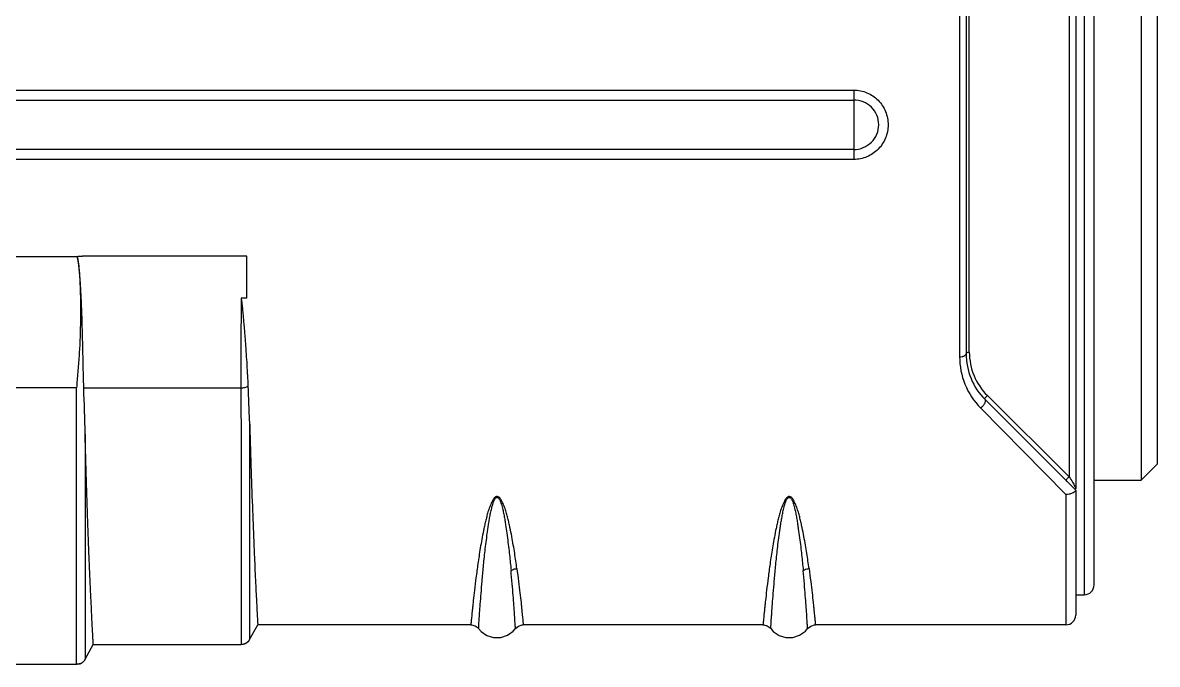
# Model space of a CAD drawing. Header units: millimetres. Extents: x 4086 to 8300, y 123 to 1549.
# Drawn here: x 7366.65 to 7394.61, y 819.48 to 835.28 of the extents above; entities that cross this region are included whole.
import ezdxf

# ---------------------------------------------------------------- set-up
doc = ezdxf.new("R2010")
doc.units = ezdxf.units.MM
doc.layers.add('端子', color=102, linetype='Continuous')

msp = doc.modelspace()

# ---------------------------------------------------------------- linework, layer by layer
at = {"layer": '端子', "color": 0, "linetype": 'Continuous'}
for p, q in [((7392.601, 845.302), (7392.601, 823.795)), ((7392.812, 843.461), (7392.812, 821.19)), ((7393.052, 821.43), (7393.052, 843.221)), ((7392.441, 841.466), (7392.441, 824.093)), ((7394.212, 841.529), (7394.212, 824.009)), ((7394.612, 841.129), (7394.612, 824.409)), ((7389.739, 838.486), (7389.739, 827.053)), ((7389.899, 838.412), (7389.899, 827.127)), ((7389.979, 827.165), (7389.979, 838.374)), ((7366.011, 833.623), (7387.131, 833.623)), ((7387.131, 833.623), (7387.131, 831.914)), ((7366.011, 833.378), (7387.131, 833.378)), ((7387.131, 832.159), (7366.011, 832.159)), ((7387.131, 831.914), (7366.011, 831.914)), ((7364.113, 829.526), (7367.979, 829.526)), ((7372.173, 829.527), (7368.12, 829.527)), ((7372.173, 828.495), (7372.173, 829.527)), ((7367.979, 826.285), (7364.152, 826.285)), ((7367.979, 819.476), (7367.979, 826.285)), ((7368.156, 826.285), (7372.027, 826.285)), ((7390.424, 826.097), (7392.441, 824.093)), ((7392.361, 823.657), (7390.255, 825.792)), ((7390.368, 825.996), (7392.601, 823.762)), ((7368.189, 825.147), (7368.189, 819.6)), ((7394.612, 824.409), (7394.212, 824.009)), ((7392.601, 823.762), (7392.601, 820.689)), ((7393.052, 824.009), (7394.212, 824.009)), ((7392.361, 823.657), (7392.361, 820.449)), ((7392.601, 821.19), (7392.812, 821.19)), ((7372.241, 820.086), (7372.443, 820.449)), ((7377.694, 820.449), (7372.443, 820.449)), ((7384.894, 820.449), (7378.984, 820.449)), ((7392.361, 820.449), (7386.184, 820.449)), ((7368.189, 819.6), (7368.39, 819.962)), ((7368.39, 819.962), (7372.032, 819.962)), ((7372.032, 819.962), (7372.113, 819.977)), ((7372.113, 819.977), (7372.174, 820.01)), ((7372.174, 820.01), (7372.221, 820.055)), ((7372.221, 820.055), (7372.241, 820.086)), ((7368.123, 819.524), (7368.169, 819.569)), ((7368.169, 819.569), (7368.189, 819.6)), ((7364.385, 819.476), (7367.979, 819.476)), ((7367.979, 819.476), (7367.99, 819.476)), ((7367.99, 819.476), (7368.062, 819.491)), ((7368.062, 819.491), (7368.123, 819.524))]:
    msp.add_line(p, q, dxfattribs=at)
for points in [[(7377.694, 820.449), (7377.711, 820.448), (7377.798, 820.425), (7377.871, 820.371), (7377.885, 820.354)], [(7378.794, 820.355), (7378.869, 820.419), (7378.962, 820.448), (7378.984, 820.449)], [(7384.894, 820.449), (7384.911, 820.448), (7384.998, 820.425), (7385.071, 820.371), (7385.085, 820.354)], [(7385.994, 820.355), (7386.069, 820.419), (7386.162, 820.448), (7386.184, 820.449)], [(7377.885, 820.354), (7377.946, 820.286), (7378.09, 820.186), (7378.256, 820.134), (7378.43, 820.135), (7378.596, 820.19), (7378.739, 820.292), (7378.794, 820.355)], [(7385.085, 820.354), (7385.146, 820.286), (7385.29, 820.186), (7385.456, 820.134), (7385.63, 820.135), (7385.796, 820.19), (7385.939, 820.292), (7385.994, 820.355)]]:
    msp.add_lwpolyline(points, dxfattribs=at)
for centre, radius, start, end in [((7391.499, 827.127), 1.6, 180, 225), ((7391.484, 827.165), 1.505, 180.0314, 225.24), ((7188.505, 820.504), 179.744, 1.48023, 1.843), ((7299.872, 823.312), 72.4, 1.70567, 2.38589), ((7392.812, 821.43), 0.24, 270, 0), ((7392.361, 820.689), 0.24, 270, 0), ((7372.032, 820.201), 0.238, 290.0119, 292.3377), ((7372.031, 820.203), 0.241, 292.3797, 308.9164), ((7372.032, 820.201), 0.239, 308.9684, 314.258), ((7367.979, 819.717), 0.241, 290.5836, 309.02), ((7367.98, 819.715), 0.239, 309.0838, 314.1661)]:
    msp.add_arc(centre, radius, start, end, dxfattribs=at)
for points, knots in [([(7387.131, 833.623), (7387.242, 833.622), (7387.465, 833.579), (7387.747, 833.387), (7387.932, 833.102), (7388, 832.769), (7387.932, 832.435), (7387.747, 832.15), (7387.465, 831.959), (7387.242, 831.915), (7387.131, 831.914)], [0, 0, 0, 0, 0.125014, 0.249985, 0.37497, 0.500001, 0.625031, 0.750015, 0.874986, 1, 1, 1, 1]), ([(7387.747, 832.769), (7387.747, 832.848), (7387.715, 833.009), (7387.577, 833.211), (7387.373, 833.347), (7387.211, 833.378), (7387.131, 833.378)], [0, 0, 0, 0, 0.249009, 0.498515, 0.748874, 1, 1, 1, 1]), ([(7387.131, 832.159), (7387.211, 832.159), (7387.373, 832.191), (7387.577, 832.326), (7387.715, 832.529), (7387.747, 832.689), (7387.747, 832.769)], [0, 0, 0, 0, 0.251162, 0.501531, 0.751025, 1, 1, 1, 1]), ([(7367.979, 829.527), (7367.983, 829.527), (7367.99, 829.518), (7367.996, 829.503), (7368.002, 829.481), (7368.008, 829.456), (7368.014, 829.421), (7368.02, 829.378), (7368.027, 829.326), (7368.032, 829.274), (7368.039, 829.205), (7368.046, 829.118), (7368.053, 829.014), (7368.058, 828.911), (7368.063, 828.807), (7368.068, 828.669), (7368.072, 828.497), (7368.074, 828.292), (7368.074, 828.086), (7368.071, 827.814), (7368.063, 827.475), (7368.041, 827.072), (7368.008, 826.677), (7367.984, 826.415), (7367.979, 826.285)], [0, 0, 0, 0, 0.003979, 0.008032, 0.016112, 0.024179, 0.032238, 0.048336, 0.064411, 0.080466, 0.096503, 0.128521, 0.160476, 0.192371, 0.224212, 0.256004, 0.319449, 0.382718, 0.445815, 0.508726, 0.633897, 0.75791, 0.880182, 1, 1, 1, 1]), ([(7368.156, 826.285), (7368.152, 826.414), (7368.145, 826.675), (7368.136, 827.071), (7368.127, 827.472), (7368.118, 827.81), (7368.11, 828.082), (7368.103, 828.287), (7368.094, 828.493), (7368.085, 828.665), (7368.076, 828.804), (7368.069, 828.908), (7368.062, 829.012), (7368.053, 829.116), (7368.044, 829.203), (7368.037, 829.273), (7368.03, 829.325), (7368.023, 829.377), (7368.016, 829.421), (7368.01, 829.456), (7368.004, 829.481), (7367.997, 829.503), (7367.99, 829.518), (7367.983, 829.527), (7367.979, 829.527)], [0, 0, 0, 0, 0.119315, 0.240916, 0.364351, 0.489235, 0.552132, 0.615275, 0.678629, 0.742235, 0.774153, 0.806155, 0.838239, 0.870407, 0.902662, 0.918823, 0.935008, 0.951217, 0.967453, 0.975583, 0.983722, 0.991876, 0.995968, 1, 1, 1, 1]), ([(7372.032, 828.496), (7372.031, 828.122), (7372.028, 827.385), (7372.027, 826.648), (7372.027, 826.286)], [0, 0, 0, 0, 0.508195, 1, 1, 1, 1]), ([(7372.173, 828.495), (7372.161, 828.496), (7372.138, 828.499), (7372.102, 828.496), (7372.067, 828.494), (7372.043, 828.496), (7372.031, 828.496)], [0, 0, 0, 0, 0.250088, 0.499939, 0.749875, 1, 1, 1, 1]), ([(7372.209, 826.326), (7372.205, 826.413), (7372.197, 826.588), (7372.182, 826.852), (7372.165, 827.119), (7372.149, 827.344), (7372.135, 827.526), (7372.124, 827.663), (7372.113, 827.801), (7372.102, 827.917), (7372.094, 828.01), (7372.088, 828.079), (7372.081, 828.149), (7372.074, 828.219), (7372.069, 828.278), (7372.063, 828.325), (7372.059, 828.36), (7372.055, 828.395), (7372.051, 828.425), (7372.048, 828.448), (7372.045, 828.463), (7372.042, 828.474), (7372.04, 828.483), (7372.04, 828.49), (7372.036, 828.496), (7372.033, 828.496), (7372.031, 828.496)], [0, 0, 0, 0, 0.119462, 0.24065, 0.363488, 0.487901, 0.550674, 0.613813, 0.677307, 0.741146, 0.773193, 0.805322, 0.837533, 0.869824, 0.902194, 0.91841, 0.934647, 0.950906, 0.967184, 0.97533, 0.983489, 0.987578, 0.99166, 0.995747, 0.99782, 1, 1, 1, 1]), ([(7389.739, 827.053), (7389.76, 827.053), (7389.791, 827.055), (7389.83, 827.065), (7389.868, 827.08), (7389.899, 827.105), (7389.899, 827.127)], [0, 0, 0, 0, 0.337779, 0.499225, 0.644481, 1, 1, 1, 1]), ([(7389.979, 827.165), (7389.968, 827.165), (7389.947, 827.162), (7389.919, 827.154), (7389.899, 827.138), (7389.899, 827.127)], [0, 0, 0, 0, 0.360681, 0.644959, 1, 1, 1, 1]), ([(7389.739, 827.053), (7389.739, 826.822), (7389.829, 826.355), (7390.092, 825.957), (7390.255, 825.792)], [0, 0, 0, 0, 0.498578, 1, 1, 1, 1]), ([(7372.027, 826.286), (7372.061, 826.286), (7372.123, 826.292), (7372.184, 826.312), (7372.209, 826.326)], [0, 0, 0, 0, 0.536434, 1, 1, 1, 1]), ([(7372.027, 826.286), (7372.029, 825.835), (7372.032, 824.975), (7372.033, 823.927), (7372.033, 823.154), (7372.033, 822.63), (7372.033, 822.146), (7372.032, 821.706), (7372.031, 821.311), (7372.03, 820.964), (7372.03, 820.706), (7372.031, 820.525), (7372.031, 820.409), (7372.031, 820.306), (7372.031, 820.217), (7372.032, 820.141), (7372.032, 820.078), (7372.032, 820.035), (7372.032, 820.007), (7372.032, 819.991), (7372.032, 819.979), (7372.032, 819.97), (7372.031, 819.966), (7372.032, 819.962), (7372.032, 819.962)], [0, 0, 0, 0, 0.213726, 0.408231, 0.497271, 0.580299, 0.656914, 0.726713, 0.789292, 0.844246, 0.891213, 0.91164, 0.930009, 0.946299, 0.960483, 0.97253, 0.982412, 0.990103, 0.993125, 0.995598, 0.997521, 0.998895, 0.999721, 1, 1, 1, 1]), ([(7390.368, 825.996), (7390.363, 826), (7390.362, 826.019), (7390.373, 826.044), (7390.394, 826.072), (7390.413, 826.089), (7390.424, 826.097)], [0, 0, 0, 0, 0.165718, 0.387213, 0.665611, 1, 1, 1, 1]), ([(7390.255, 825.792), (7390.275, 825.805), (7390.313, 825.839), (7390.352, 825.889), (7390.372, 825.932), (7390.38, 825.963), (7390.376, 825.987), (7390.368, 825.996)], [0, 0, 0, 0, 0.28954, 0.60983, 0.747568, 0.858195, 1, 1, 1, 1]), ([(7372.24, 825.467), (7372.251, 825.099), (7372.273, 824.399), (7372.307, 823.412), (7372.336, 822.667), (7372.359, 822.137), (7372.374, 821.794), (7372.388, 821.488), (7372.401, 821.22), (7372.413, 820.992), (7372.422, 820.826), (7372.428, 820.714), (7372.432, 820.646), (7372.435, 820.587), (7372.438, 820.539), (7372.44, 820.502), (7372.442, 820.477), (7372.443, 820.463), (7372.443, 820.456), (7372.443, 820.451), (7372.443, 820.449), (7372.443, 820.449)], [0, 0, 0, 0, 0.220357, 0.417952, 0.590057, 0.665818, 0.734355, 0.795439, 0.848856, 0.894428, 0.931993, 0.947732, 0.961424, 0.973056, 0.982616, 0.990095, 0.995488, 0.997401, 0.99879, 0.999656, 1, 1, 1, 1]), ([(7372.24, 825.467), (7372.241, 825.08), (7372.243, 824.342), (7372.243, 823.295), (7372.243, 822.5), (7372.242, 821.93), (7372.241, 821.558), (7372.24, 821.225), (7372.24, 820.933), (7372.24, 820.683), (7372.241, 820.502), (7372.241, 820.379), (7372.241, 820.303), (7372.242, 820.239), (7372.242, 820.186), (7372.242, 820.145), (7372.242, 820.117), (7372.242, 820.101), (7372.242, 820.094), (7372.242, 820.089), (7372.242, 820.086), (7372.241, 820.086)], [0, 0, 0, 0, 0.216016, 0.411433, 0.583405, 0.65968, 0.728986, 0.790962, 0.845293, 0.89171, 0.930076, 0.946207, 0.960273, 0.972245, 0.982093, 0.989792, 0.99534, 0.997309, 0.998741, 0.999637, 1, 1, 1, 1]), ([(7368.39, 819.962), (7368.391, 819.963), (7368.39, 819.965), (7368.39, 819.969), (7368.39, 819.977), (7368.389, 819.992), (7368.387, 820.018), (7368.385, 820.057), (7368.382, 820.107), (7368.379, 820.168), (7368.375, 820.241), (7368.369, 820.358), (7368.36, 820.532), (7368.348, 820.771), (7368.334, 821.052), (7368.319, 821.371), (7368.303, 821.729), (7368.281, 822.278), (7368.252, 823.046), (7368.218, 824.057), (7368.198, 824.772), (7368.189, 825.147)], [0, 0, 0, 0, 0.000329, 0.001188, 0.002577, 0.004499, 0.009941, 0.017517, 0.027232, 0.039072, 0.053015, 0.069036, 0.107221, 0.153466, 0.207621, 0.269456, 0.338623, 0.414777, 0.586782, 0.782888, 1, 1, 1, 1]), ([(7392.385, 823.978), (7392.378, 823.985), (7392.372, 824.008), (7392.383, 824.039), (7392.406, 824.07), (7392.428, 824.087), (7392.441, 824.093)], [0, 0, 0, 0, 0.201566, 0.427573, 0.691952, 1, 1, 1, 1]), ([(7392.441, 824.093), (7392.47, 824.051), (7392.519, 823.974), (7392.563, 823.894), (7392.58, 823.858)], [0, 0, 0, 0, 0.56491, 1, 1, 1, 1]), ([(7392.58, 823.858), (7392.585, 823.846), (7392.594, 823.826), (7392.601, 823.804), (7392.601, 823.795)], [0, 0, 0, 0, 0.594575, 1, 1, 1, 1]), ([(7392.601, 823.762), (7392.601, 823.76), (7392.598, 823.755), (7392.595, 823.751), (7392.593, 823.748)], [0, 0, 0, 0, 0.296413, 1, 1, 1, 1]), ([(7378.829, 821.834), (7378.812, 821.959), (7378.784, 822.152), (7378.741, 822.415), (7378.703, 822.627), (7378.667, 822.81), (7378.634, 822.96), (7378.606, 823.077), (7378.575, 823.195), (7378.544, 823.295), (7378.513, 823.374), (7378.488, 823.434), (7378.461, 823.495), (7378.434, 823.546), (7378.405, 823.584), (7378.37, 823.609), (7378.324, 823.613), (7378.286, 823.592), (7378.261, 823.563), (7378.238, 823.523), (7378.213, 823.472), (7378.185, 823.412), (7378.15, 823.333), (7378.116, 823.234), (7378.084, 823.114), (7378.055, 822.997), (7378.029, 822.882), (7377.998, 822.734), (7377.964, 822.554), (7377.927, 822.345), (7377.896, 822.146), (7377.86, 821.901), (7377.822, 821.621), (7377.785, 821.318), (7377.759, 821.093), (7377.743, 820.936), (7377.732, 820.835), (7377.723, 820.746), (7377.715, 820.668), (7377.709, 820.603), (7377.704, 820.549), (7377.7, 820.511), (7377.698, 820.487), (7377.697, 820.474), (7377.695, 820.463), (7377.695, 820.455), (7377.694, 820.452), (7377.695, 820.449), (7377.694, 820.449)], [0, 0, 0, 0, 0.073401, 0.113188, 0.155, 0.198824, 0.221499, 0.244696, 0.268429, 0.292805, 0.305298, 0.31797, 0.330826, 0.344064, 0.351089, 0.358976, 0.368093, 0.376365, 0.383488, 0.390212, 0.403285, 0.416152, 0.428829, 0.453456, 0.477362, 0.500726, 0.523568, 0.545899, 0.589044, 0.630173, 0.669263, 0.706297, 0.774107, 0.833378, 0.883896, 0.905815, 0.925481, 0.942879, 0.95799, 0.970801, 0.981299, 0.989475, 0.992689, 0.99532, 0.997366, 0.998828, 0.999706, 1, 1, 1, 1]), ([(7377.885, 820.354), (7377.885, 820.354), (7377.885, 820.358), (7377.886, 820.36), (7377.886, 820.369), (7377.887, 820.379), (7377.888, 820.393), (7377.889, 820.417), (7377.892, 820.456), (7377.895, 820.51), (7377.9, 820.577), (7377.905, 820.655), (7377.914, 820.784), (7377.928, 820.973), (7377.948, 821.235), (7377.973, 821.542), (7377.998, 821.825), (7378.023, 822.073), (7378.045, 822.274), (7378.07, 822.485), (7378.094, 822.666), (7378.115, 822.816), (7378.133, 822.932), (7378.152, 823.051), (7378.17, 823.151), (7378.187, 823.232), (7378.2, 823.293), (7378.215, 823.355), (7378.233, 823.417), (7378.25, 823.469), (7378.267, 823.51), (7378.282, 823.541), (7378.299, 823.566), (7378.318, 823.584), (7378.34, 823.592), (7378.361, 823.585), (7378.381, 823.567), (7378.398, 823.542), (7378.413, 823.511), (7378.43, 823.47), (7378.448, 823.419), (7378.465, 823.356), (7378.481, 823.294), (7378.494, 823.233), (7378.511, 823.152), (7378.529, 823.052), (7378.547, 822.933), (7378.57, 822.78), (7378.596, 822.594), (7378.623, 822.378), (7378.653, 822.111), (7378.673, 821.915), (7378.685, 821.787)], [0, 0, 0, 0, 0.000293, 0.001181, 0.002662, 0.004736, 0.007403, 0.01066, 0.01894, 0.029563, 0.042514, 0.057783, 0.07536, 0.117376, 0.168366, 0.228113, 0.296385, 0.333596, 0.372797, 0.413954, 0.457051, 0.479337, 0.502117, 0.525385, 0.549142, 0.56121, 0.573412, 0.585759, 0.598272, 0.610999, 0.617484, 0.62411, 0.63104, 0.634812, 0.63918, 0.643583, 0.647382, 0.654327, 0.660959, 0.667448, 0.68018, 0.692694, 0.705041, 0.717242, 0.72931, 0.753074, 0.776357, 0.799147, 0.843244, 0.885406, 0.925608, 1, 1, 1, 1]), ([(7386.029, 821.834), (7386.012, 821.959), (7385.984, 822.152), (7385.941, 822.415), (7385.903, 822.627), (7385.867, 822.81), (7385.834, 822.96), (7385.806, 823.077), (7385.775, 823.195), (7385.744, 823.295), (7385.713, 823.374), (7385.688, 823.434), (7385.661, 823.495), (7385.634, 823.546), (7385.605, 823.584), (7385.57, 823.609), (7385.524, 823.613), (7385.486, 823.592), (7385.461, 823.563), (7385.438, 823.523), (7385.413, 823.472), (7385.385, 823.412), (7385.35, 823.333), (7385.316, 823.234), (7385.284, 823.114), (7385.255, 822.997), (7385.229, 822.882), (7385.198, 822.734), (7385.164, 822.554), (7385.127, 822.345), (7385.096, 822.146), (7385.06, 821.901), (7385.022, 821.621), (7384.985, 821.318), (7384.959, 821.093), (7384.943, 820.936), (7384.932, 820.835), (7384.923, 820.746), (7384.915, 820.668), (7384.909, 820.603), (7384.904, 820.549), (7384.9, 820.511), (7384.898, 820.487), (7384.897, 820.474), (7384.895, 820.463), (7384.895, 820.455), (7384.894, 820.452), (7384.895, 820.449), (7384.894, 820.449)], [0, 0, 0, 0, 0.073401, 0.113188, 0.155, 0.198824, 0.221499, 0.244696, 0.268429, 0.292805, 0.305298, 0.31797, 0.330826, 0.344064, 0.351089, 0.358976, 0.368093, 0.376365, 0.383488, 0.390212, 0.403285, 0.416152, 0.428829, 0.453456, 0.477362, 0.500726, 0.523568, 0.545899, 0.589044, 0.630173, 0.669263, 0.706297, 0.774107, 0.833378, 0.883896, 0.905815, 0.925481, 0.942879, 0.95799, 0.970801, 0.981299, 0.989475, 0.992689, 0.99532, 0.997366, 0.998828, 0.999706, 1, 1, 1, 1]), ([(7385.085, 820.354), (7385.085, 820.354), (7385.085, 820.358), (7385.086, 820.36), (7385.086, 820.369), (7385.087, 820.379), (7385.088, 820.393), (7385.089, 820.417), (7385.092, 820.456), (7385.095, 820.51), (7385.1, 820.577), (7385.105, 820.655), (7385.114, 820.784), (7385.128, 820.973), (7385.148, 821.235), (7385.173, 821.542), (7385.198, 821.825), (7385.223, 822.073), (7385.245, 822.274), (7385.27, 822.485), (7385.294, 822.666), (7385.315, 822.816), (7385.333, 822.932), (7385.352, 823.051), (7385.37, 823.151), (7385.387, 823.232), (7385.4, 823.293), (7385.415, 823.355), (7385.433, 823.417), (7385.45, 823.469), (7385.467, 823.51), (7385.482, 823.541), (7385.499, 823.566), (7385.518, 823.584), (7385.54, 823.592), (7385.561, 823.585), (7385.581, 823.567), (7385.598, 823.542), (7385.613, 823.511), (7385.63, 823.47), (7385.648, 823.419), (7385.665, 823.356), (7385.681, 823.294), (7385.694, 823.233), (7385.711, 823.152), (7385.729, 823.052), (7385.747, 822.933), (7385.77, 822.78), (7385.796, 822.594), (7385.823, 822.378), (7385.853, 822.111), (7385.873, 821.915), (7385.885, 821.787)], [0, 0, 0, 0, 0.000293, 0.001181, 0.002662, 0.004736, 0.007403, 0.01066, 0.01894, 0.029563, 0.042514, 0.057783, 0.07536, 0.117376, 0.168366, 0.228113, 0.296385, 0.333596, 0.372797, 0.413954, 0.457051, 0.479337, 0.502117, 0.525385, 0.549142, 0.56121, 0.573412, 0.585759, 0.598272, 0.610999, 0.617484, 0.62411, 0.63104, 0.634812, 0.63918, 0.643583, 0.647382, 0.654327, 0.660959, 0.667448, 0.68018, 0.692694, 0.705041, 0.717242, 0.72931, 0.753074, 0.776357, 0.799147, 0.843244, 0.885406, 0.925608, 1, 1, 1, 1]), ([(7392.593, 823.748), (7392.584, 823.737), (7392.558, 823.714), (7392.507, 823.685), (7392.439, 823.662), (7392.388, 823.657), (7392.361, 823.657)], [0, 0, 0, 0, 0.162116, 0.401039, 0.689576, 1, 1, 1, 1]), ([(7378.685, 821.787), (7378.695, 821.794), (7378.739, 821.82), (7378.79, 821.833), (7378.829, 821.834)], [0, 0, 0, 0, 0.242551, 1, 1, 1, 1]), ([(7378.829, 821.834), (7378.843, 821.728), (7378.869, 821.528), (7378.903, 821.249), (7378.926, 821.042), (7378.941, 820.897), (7378.95, 820.804), (7378.959, 820.722), (7378.966, 820.651), (7378.971, 820.59), (7378.976, 820.541), (7378.979, 820.506), (7378.981, 820.484), (7378.983, 820.472), (7378.983, 820.462), (7378.984, 820.455), (7378.984, 820.452), (7378.985, 820.449), (7378.984, 820.449)], [0, 0, 0, 0, 0.231125, 0.433104, 0.605114, 0.67971, 0.746624, 0.805799, 0.857191, 0.900756, 0.936451, 0.964238, 0.97516, 0.9841, 0.991055, 0.996025, 0.999007, 1, 1, 1, 1]), ([(7385.885, 821.787), (7385.895, 821.794), (7385.939, 821.82), (7385.99, 821.833), (7386.029, 821.834)], [0, 0, 0, 0, 0.242551, 1, 1, 1, 1]), ([(7386.029, 821.834), (7386.043, 821.728), (7386.069, 821.528), (7386.103, 821.249), (7386.126, 821.042), (7386.141, 820.897), (7386.15, 820.804), (7386.159, 820.722), (7386.166, 820.651), (7386.171, 820.59), (7386.176, 820.541), (7386.179, 820.506), (7386.181, 820.484), (7386.183, 820.472), (7386.183, 820.462), (7386.184, 820.455), (7386.184, 820.452), (7386.185, 820.449), (7386.184, 820.449)], [0, 0, 0, 0, 0.231125, 0.433104, 0.605114, 0.67971, 0.746624, 0.805799, 0.857191, 0.900756, 0.936451, 0.964238, 0.97516, 0.9841, 0.991055, 0.996025, 0.999007, 1, 1, 1, 1]), ([(7378.794, 820.355), (7378.794, 820.354), (7378.794, 820.358), (7378.793, 820.361), (7378.793, 820.369), (7378.792, 820.378), (7378.791, 820.391), (7378.79, 820.414), (7378.788, 820.45), (7378.784, 820.501), (7378.78, 820.564), (7378.776, 820.638), (7378.768, 820.758), (7378.755, 820.937), (7378.736, 821.183), (7378.712, 821.471), (7378.694, 821.677), (7378.685, 821.787)], [0, 0, 0, 0, 0.00096, 0.003913, 0.00886, 0.015804, 0.024745, 0.035684, 0.06356, 0.099405, 0.143157, 0.194747, 0.254112, 0.395906, 0.567911, 0.769419, 1, 1, 1, 1]), ([(7385.994, 820.355), (7385.994, 820.354), (7385.994, 820.358), (7385.993, 820.361), (7385.993, 820.369), (7385.992, 820.378), (7385.991, 820.391), (7385.99, 820.414), (7385.988, 820.45), (7385.984, 820.501), (7385.98, 820.564), (7385.976, 820.638), (7385.968, 820.758), (7385.955, 820.937), (7385.936, 821.183), (7385.912, 821.471), (7385.894, 821.677), (7385.885, 821.787)], [0, 0, 0, 0, 0.00096, 0.003913, 0.008861, 0.015804, 0.024745, 0.035683, 0.063559, 0.099405, 0.143156, 0.194747, 0.254112, 0.395906, 0.567912, 0.769419, 1, 1, 1, 1])]:
    msp.add_open_spline(points, degree=3, knots=knots, dxfattribs=at)
for points in [[(7367.979, 829.526), (7368.026, 829.532), (7368.073, 829.532), (7368.12, 829.527)], [(7372.114, 819.977), (7372.088, 819.967), (7372.06, 819.962), (7372.032, 819.962)], [(7372.241, 820.086), (7372.23, 820.066), (7372.216, 820.047), (7372.199, 820.03)], [(7368.189, 819.6), (7368.177, 819.579), (7368.163, 819.56), (7368.146, 819.544)], [(7368.063, 819.491), (7368.036, 819.481), (7368.008, 819.476), (7367.979, 819.476)]]:
    msp.add_open_spline(points, degree=3, dxfattribs=at)

doc.saveas('drawing.dxf')
